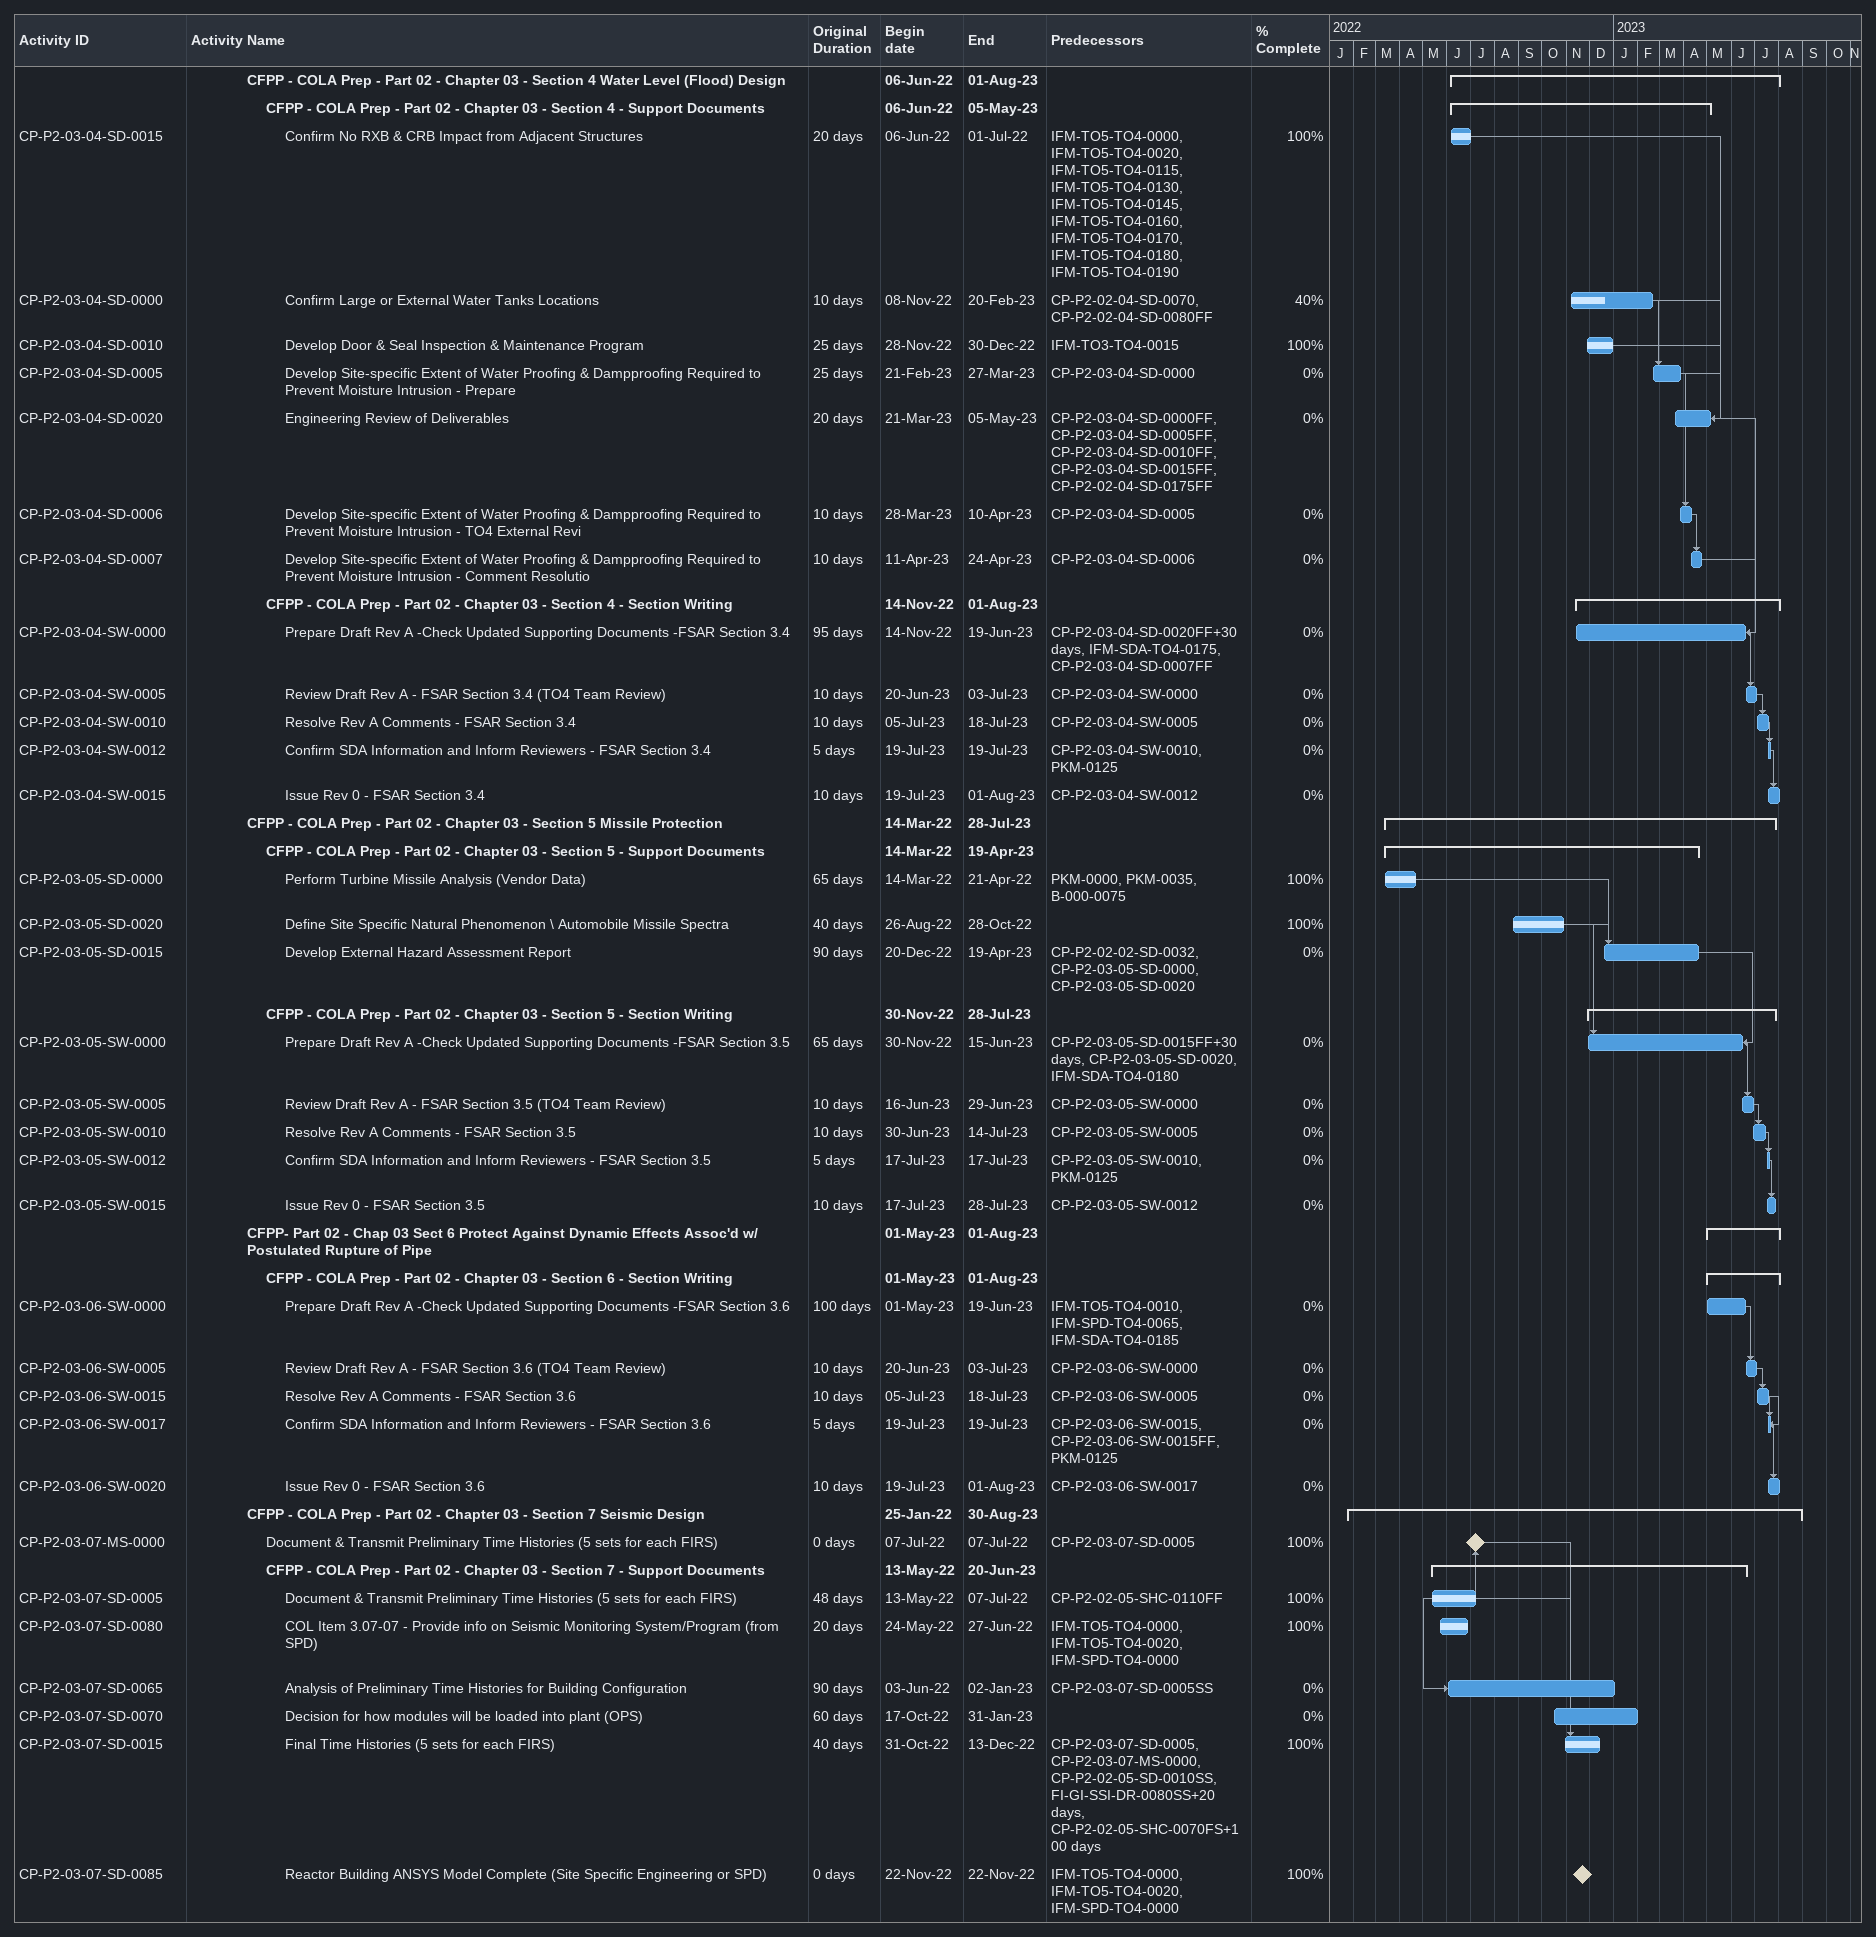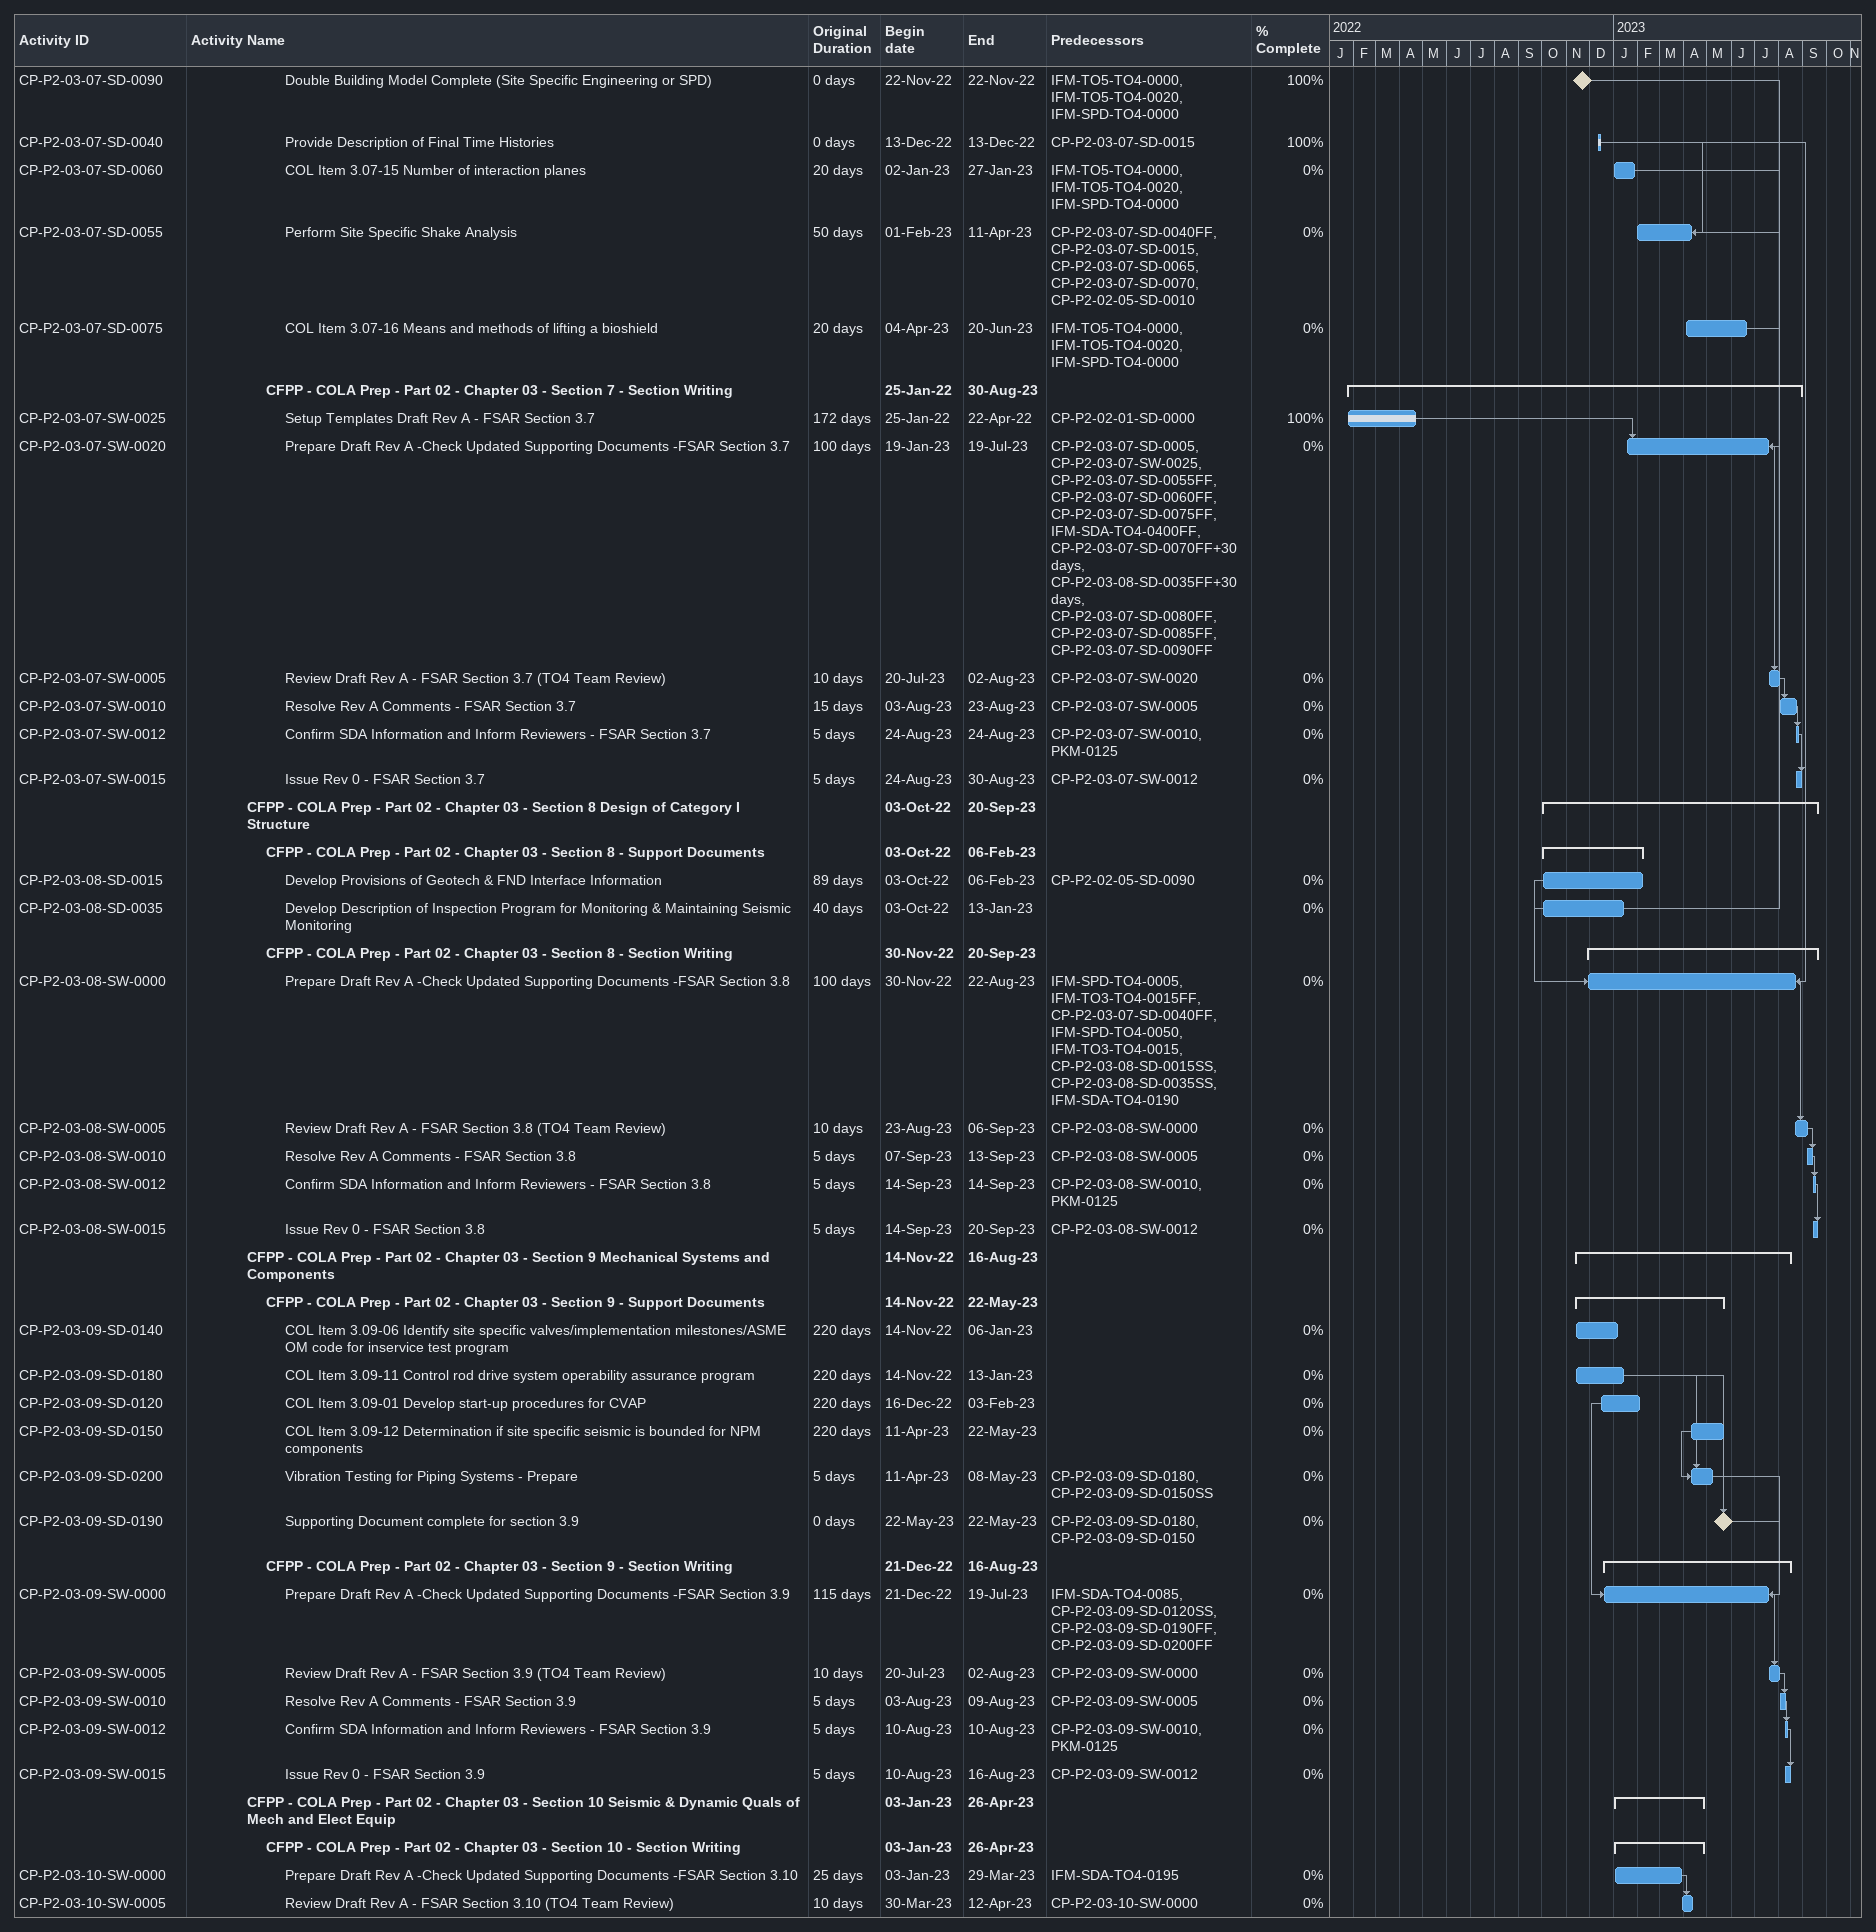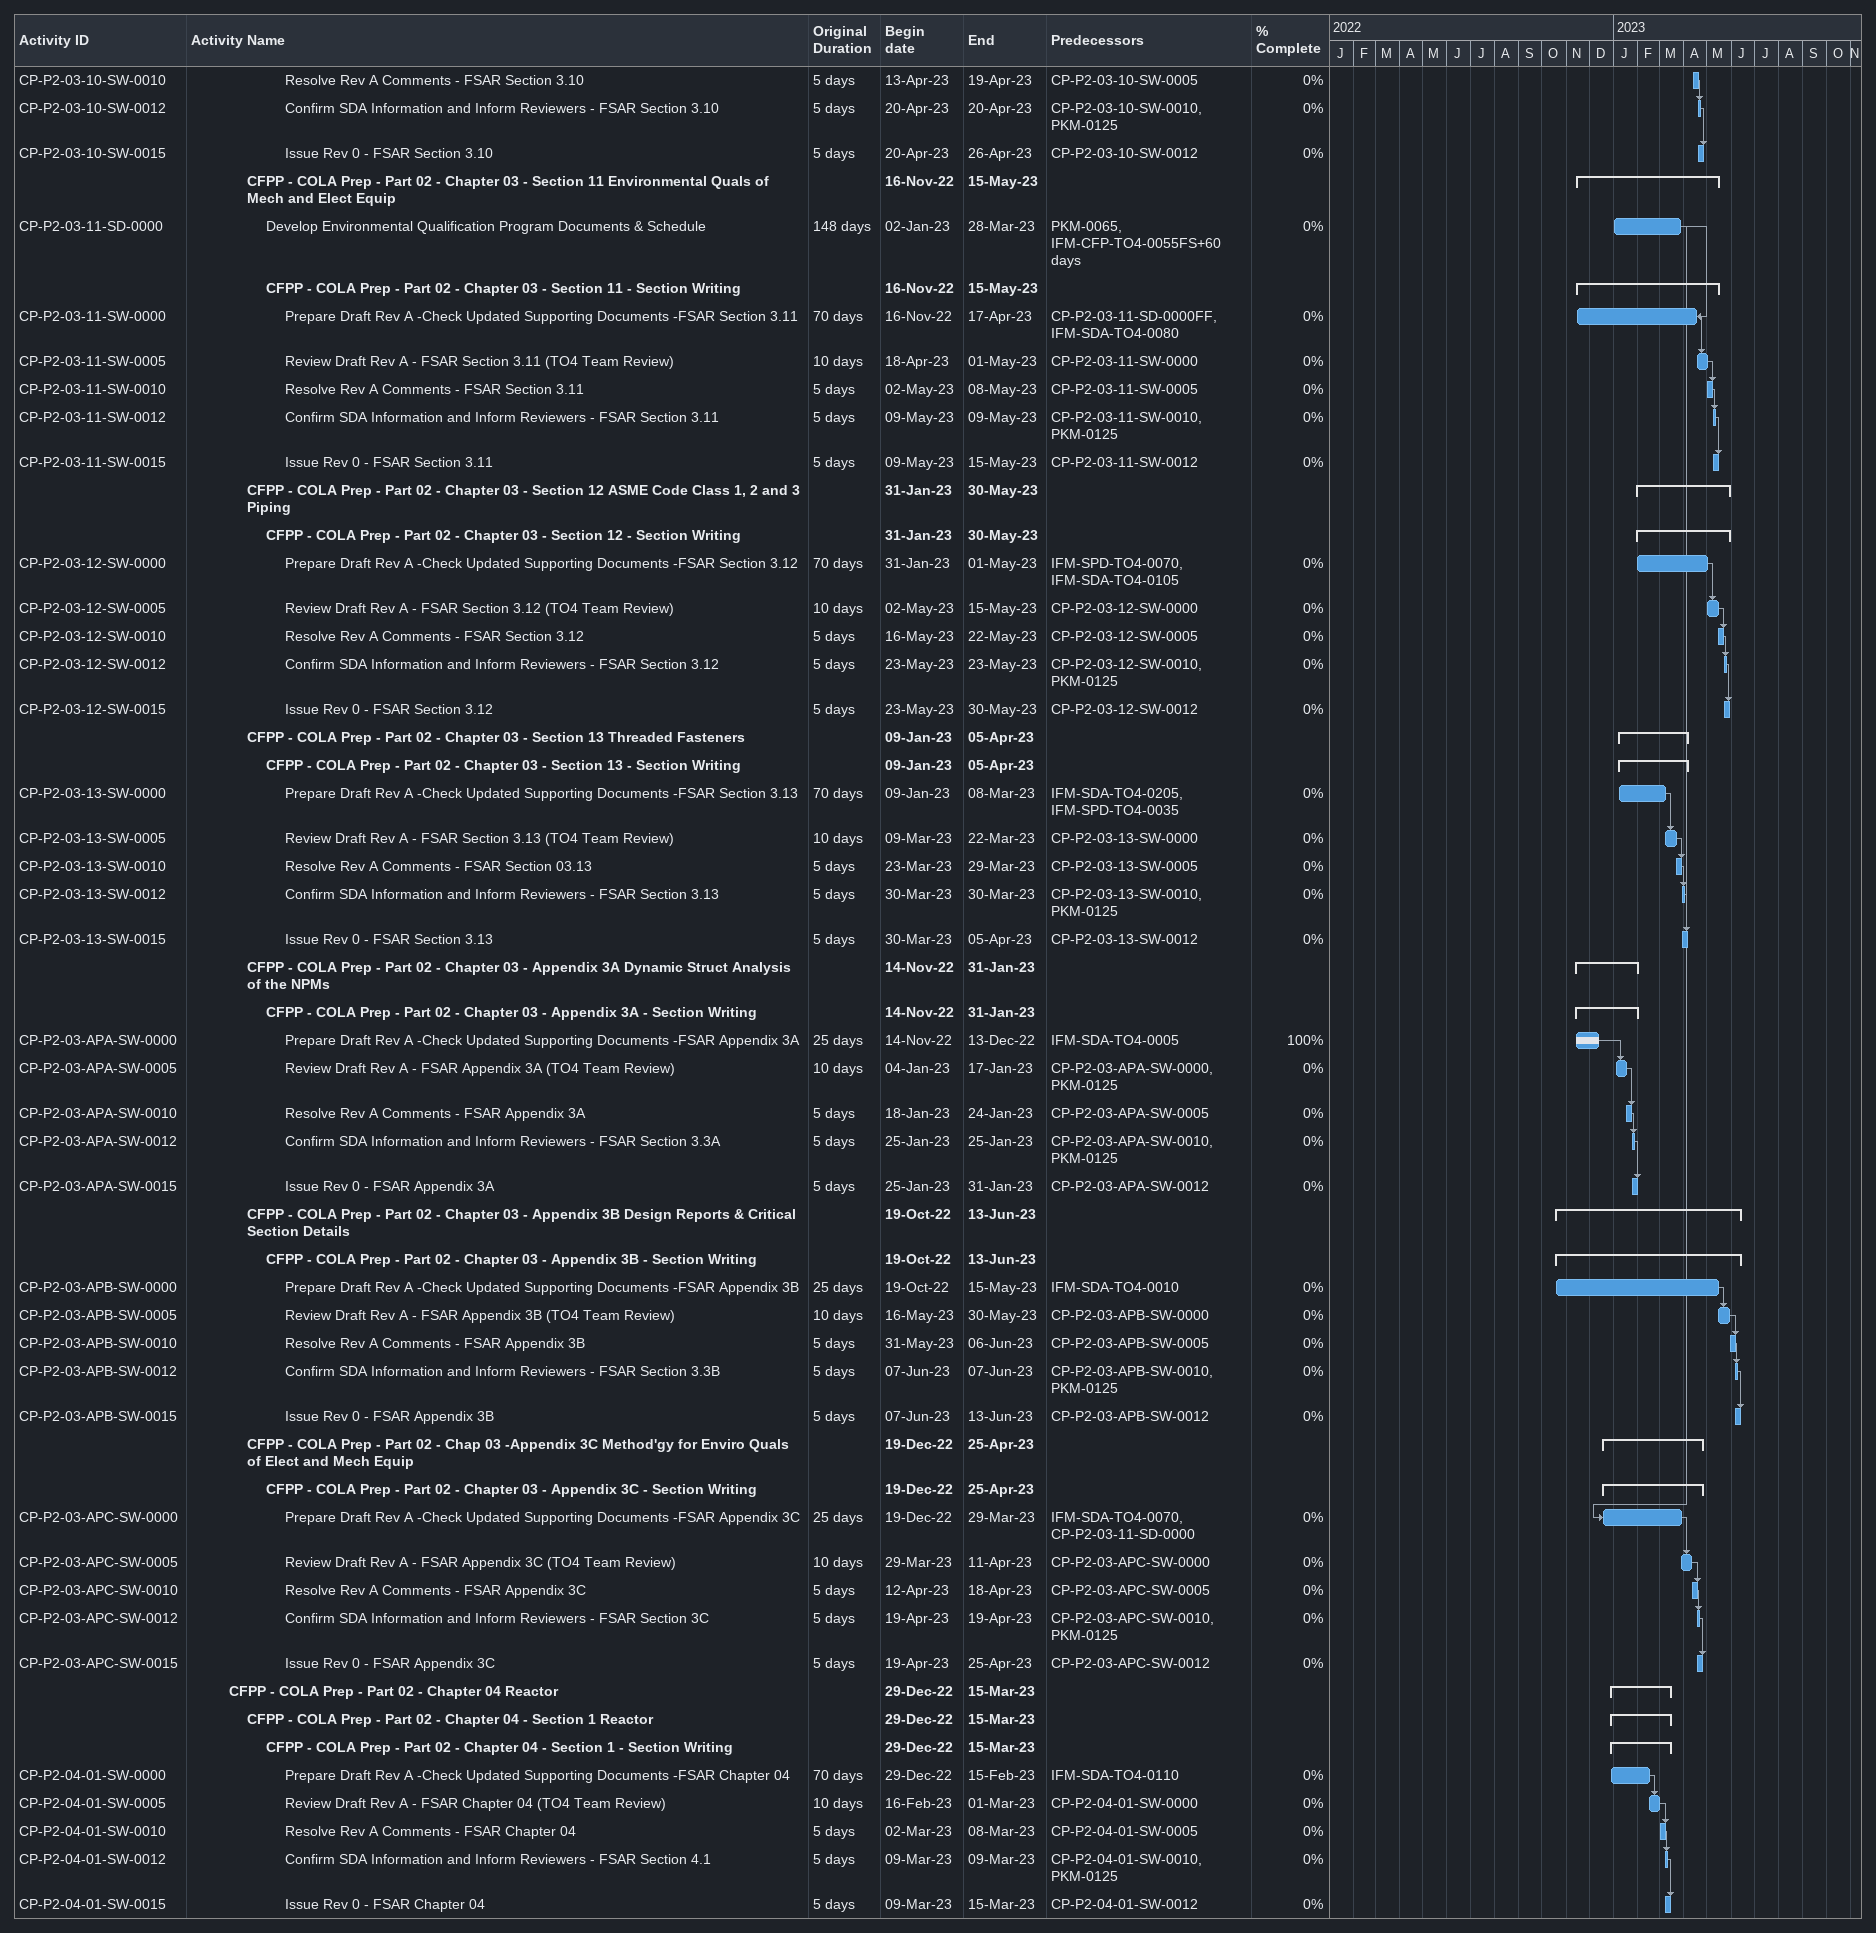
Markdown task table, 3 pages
| ID | Level | Task | Original duration | Start | Finish | Predecessors | % complete |
|---|---|---|---|---|---|---|---|
|  | 4 | **CFPP - COLA Prep - Part 02 - Chapter 03 - Section 4 Water Level (Flood) Design** |  | 2022-06-06 | 2023-08-01 |  |  |
|  | 5 | **CFPP - COLA Prep - Part 02 - Chapter 03 - Section 4 - Support Documents** |  | 2022-06-06 | 2023-05-05 |  |  |
| CP-P2-03-04-SD-0015 | 6 | Confirm No RXB & CRB Impact from Adjacent Structures | 20d | 2022-06-06 | 2022-07-01 | IFM-TO5-TO4-0000, IFM-TO5-TO4-0020, IFM-TO5-TO4-0115, IFM-TO5-TO4-0130, IFM-TO5-TO4-0145, IFM-TO5-TO4-0160, IFM-TO5-TO4-0170, IFM-TO5-TO4-0180, IFM-TO5-TO4-0190 | 100 |
| CP-P2-03-04-SD-0000 | 6 | Confirm Large or External Water Tanks Locations | 10d | 2022-11-08 | 2023-02-20 | CP-P2-02-04-SD-0070, CP-P2-02-04-SD-0080FF | 40 |
| CP-P2-03-04-SD-0010 | 6 | Develop Door & Seal Inspection & Maintenance Program | 25d | 2022-11-28 | 2022-12-30 | IFM-TO3-TO4-0015 | 100 |
| CP-P2-03-04-SD-0005 | 6 | Develop Site-specific Extent of Water Proofing & Dampproofing Required to Prevent Moisture Intrusion - Prepare | 25d | 2023-02-21 | 2023-03-27 | CP-P2-03-04-SD-0000 | 0 |
| CP-P2-03-04-SD-0020 | 6 | Engineering Review of Deliverables | 20d | 2023-03-21 | 2023-05-05 | CP-P2-03-04-SD-0000FF, CP-P2-03-04-SD-0005FF, CP-P2-03-04-SD-0010FF, CP-P2-03-04-SD-0015FF, CP-P2-02-04-SD-0175FF | 0 |
| CP-P2-03-04-SD-0006 | 6 | Develop Site-specific Extent of Water Proofing & Dampproofing Required to Prevent Moisture Intrusion - TO4 External Revi | 10d | 2023-03-28 | 2023-04-10 | CP-P2-03-04-SD-0005 | 0 |
| CP-P2-03-04-SD-0007 | 6 | Develop Site-specific Extent of Water Proofing & Dampproofing Required to Prevent Moisture Intrusion - Comment Resolutio | 10d | 2023-04-11 | 2023-04-24 | CP-P2-03-04-SD-0006 | 0 |
|  | 5 | **CFPP - COLA Prep - Part 02 - Chapter 03 - Section 4 - Section Writing** |  | 2022-11-14 | 2023-08-01 |  |  |
| CP-P2-03-04-SW-0000 | 6 | Prepare Draft Rev A -Check Updated Supporting Documents -FSAR Section 3.4 | 95d | 2022-11-14 | 2023-06-19 | CP-P2-03-04-SD-0020FF+30d, IFM-SDA-TO4-0175, CP-P2-03-04-SD-0007FF | 0 |
| CP-P2-03-04-SW-0005 | 6 | Review Draft Rev A - FSAR Section 3.4 (TO4 Team Review) | 10d | 2023-06-20 | 2023-07-03 | CP-P2-03-04-SW-0000 | 0 |
| CP-P2-03-04-SW-0010 | 6 | Resolve Rev A Comments - FSAR Section 3.4 | 10d | 2023-07-05 | 2023-07-18 | CP-P2-03-04-SW-0005 | 0 |
| CP-P2-03-04-SW-0012 | 6 | Confirm SDA Information and Inform Reviewers - FSAR Section 3.4 | 5d | 2023-07-19 | 2023-07-19 | CP-P2-03-04-SW-0010, PKM-0125 | 0 |
| CP-P2-03-04-SW-0015 | 6 | Issue Rev 0 - FSAR Section 3.4 | 10d | 2023-07-19 | 2023-08-01 | CP-P2-03-04-SW-0012 | 0 |
|  | 4 | **CFPP - COLA Prep - Part 02 - Chapter 03 - Section 5 Missile Protection** |  | 2022-03-14 | 2023-07-28 |  |  |
|  | 5 | **CFPP - COLA Prep - Part 02 - Chapter 03 - Section 5 - Support Documents** |  | 2022-03-14 | 2023-04-19 |  |  |
| CP-P2-03-05-SD-0000 | 6 | Perform Turbine Missile Analysis (Vendor Data) | 65d | 2022-03-14 | 2022-04-21 | PKM-0000, PKM-0035, B-000-0075 | 100 |
| CP-P2-03-05-SD-0020 | 6 | Define Site Specific Natural Phenomenon \ Automobile Missile Spectra | 40d | 2022-08-26 | 2022-10-28 |  | 100 |
| CP-P2-03-05-SD-0015 | 6 | Develop External Hazard Assessment Report | 90d | 2022-12-20 | 2023-04-19 | CP-P2-02-02-SD-0032, CP-P2-03-05-SD-0000, CP-P2-03-05-SD-0020 | 0 |
|  | 5 | **CFPP - COLA Prep - Part 02 - Chapter 03 - Section 5 - Section Writing** |  | 2022-11-30 | 2023-07-28 |  |  |
| CP-P2-03-05-SW-0000 | 6 | Prepare Draft Rev A -Check Updated Supporting Documents -FSAR Section 3.5 | 65d | 2022-11-30 | 2023-06-15 | CP-P2-03-05-SD-0015FF+30d, CP-P2-03-05-SD-0020, IFM-SDA-TO4-0180 | 0 |
| CP-P2-03-05-SW-0005 | 6 | Review Draft Rev A - FSAR Section 3.5 (TO4 Team Review) | 10d | 2023-06-16 | 2023-06-29 | CP-P2-03-05-SW-0000 | 0 |
| CP-P2-03-05-SW-0010 | 6 | Resolve Rev A Comments - FSAR Section 3.5 | 10d | 2023-06-30 | 2023-07-14 | CP-P2-03-05-SW-0005 | 0 |
| CP-P2-03-05-SW-0012 | 6 | Confirm SDA Information and Inform Reviewers - FSAR Section 3.5 | 5d | 2023-07-17 | 2023-07-17 | CP-P2-03-05-SW-0010, PKM-0125 | 0 |
| CP-P2-03-05-SW-0015 | 6 | Issue Rev 0 - FSAR Section 3.5 | 10d | 2023-07-17 | 2023-07-28 | CP-P2-03-05-SW-0012 | 0 |
|  | 4 | **CFPP- Part 02 - Chap 03 Sect 6 Protect Against Dynamic Effects Assoc'd w/ Postulated Rupture of Pipe** |  | 2023-05-01 | 2023-08-01 |  |  |
|  | 5 | **CFPP - COLA Prep - Part 02 - Chapter 03 - Section 6 - Section Writing** |  | 2023-05-01 | 2023-08-01 |  |  |
| CP-P2-03-06-SW-0000 | 6 | Prepare Draft Rev A -Check Updated Supporting Documents -FSAR Section 3.6 | 100d | 2023-05-01 | 2023-06-19 | IFM-TO5-TO4-0010, IFM-SPD-TO4-0065, IFM-SDA-TO4-0185 | 0 |
| CP-P2-03-06-SW-0005 | 6 | Review Draft Rev A - FSAR Section 3.6 (TO4 Team Review) | 10d | 2023-06-20 | 2023-07-03 | CP-P2-03-06-SW-0000 | 0 |
| CP-P2-03-06-SW-0015 | 6 | Resolve Rev A Comments - FSAR Section 3.6 | 10d | 2023-07-05 | 2023-07-18 | CP-P2-03-06-SW-0005 | 0 |
| CP-P2-03-06-SW-0017 | 6 | Confirm SDA Information and Inform Reviewers - FSAR Section 3.6 | 5d | 2023-07-19 | 2023-07-19 | CP-P2-03-06-SW-0015, CP-P2-03-06-SW-0015FF, PKM-0125 | 0 |
| CP-P2-03-06-SW-0020 | 6 | Issue Rev 0 - FSAR Section 3.6 | 10d | 2023-07-19 | 2023-08-01 | CP-P2-03-06-SW-0017 | 0 |
|  | 4 | **CFPP - COLA Prep - Part 02 - Chapter 03 - Section 7 Seismic Design** |  | 2022-01-25 | 2023-08-30 |  |  |
| CP-P2-03-07-MS-0000 | 5 | Document & Transmit Preliminary Time Histories (5 sets for each FIRS) | 0d | 2022-07-07 | 2022-07-07 | CP-P2-03-07-SD-0005 | 100 |
|  | 5 | **CFPP - COLA Prep - Part 02 - Chapter 03 - Section 7 - Support Documents** |  | 2022-05-13 | 2023-06-20 |  |  |
| CP-P2-03-07-SD-0005 | 6 | Document & Transmit Preliminary Time Histories (5 sets for each FIRS) | 48d | 2022-05-13 | 2022-07-07 | CP-P2-02-05-SHC-0110FF | 100 |
| CP-P2-03-07-SD-0080 | 6 | COL Item 3.07-07 - Provide info on Seismic Monitoring System/Program (from SPD) | 20d | 2022-05-24 | 2022-06-27 | IFM-TO5-TO4-0000, IFM-TO5-TO4-0020, IFM-SPD-TO4-0000 | 100 |
| CP-P2-03-07-SD-0065 | 6 | Analysis of Preliminary Time Histories for Building Configuration | 90d | 2022-06-03 | 2023-01-02 | CP-P2-03-07-SD-0005SS | 0 |
| CP-P2-03-07-SD-0070 | 6 | Decision for how modules will be loaded into plant (OPS) | 60d | 2022-10-17 | 2023-01-31 |  | 0 |
| CP-P2-03-07-SD-0015 | 6 | Final Time Histories (5 sets for each FIRS) | 40d | 2022-10-31 | 2022-12-13 | CP-P2-03-07-SD-0005, CP-P2-03-07-MS-0000, CP-P2-02-05-SD-0010SS, FI-GI-SSI-DR-0080SS+20d, CP-P2-02-05-SHC-0070FS+100d | 100 |
| CP-P2-03-07-SD-0085 | 6 | Reactor Building ANSYS Model Complete (Site Specific Engineering or SPD) | 0d | 2022-11-22 | 2022-11-22 | IFM-TO5-TO4-0000, IFM-TO5-TO4-0020, IFM-SPD-TO4-0000 | 100 |
| CP-P2-03-07-SD-0090 | 6 | Double Building Model Complete (Site Specific Engineering or SPD) | 0d | 2022-11-22 | 2022-11-22 | IFM-TO5-TO4-0000, IFM-TO5-TO4-0020, IFM-SPD-TO4-0000 | 100 |
| CP-P2-03-07-SD-0040 | 6 | Provide Description of Final Time Histories | 0d | 2022-12-13 | 2022-12-13 | CP-P2-03-07-SD-0015 | 100 |
| CP-P2-03-07-SD-0060 | 6 | COL Item 3.07-15 Number of interaction planes | 20d | 2023-01-02 | 2023-01-27 | IFM-TO5-TO4-0000, IFM-TO5-TO4-0020, IFM-SPD-TO4-0000 | 0 |
| CP-P2-03-07-SD-0055 | 6 | Perform Site Specific Shake Analysis | 50d | 2023-02-01 | 2023-04-11 | CP-P2-03-07-SD-0040FF, CP-P2-03-07-SD-0015, CP-P2-03-07-SD-0065, CP-P2-03-07-SD-0070, CP-P2-02-05-SD-0010 | 0 |
| CP-P2-03-07-SD-0075 | 6 | COL Item 3.07-16 Means and methods of lifting a bioshield | 20d | 2023-04-04 | 2023-06-20 | IFM-TO5-TO4-0000, IFM-TO5-TO4-0020, IFM-SPD-TO4-0000 | 0 |
|  | 5 | **CFPP - COLA Prep - Part 02 - Chapter 03 - Section 7 - Section Writing** |  | 2022-01-25 | 2023-08-30 |  |  |
| CP-P2-03-07-SW-0025 | 6 | Setup Templates Draft Rev A - FSAR Section 3.7 | 172d | 2022-01-25 | 2022-04-22 | CP-P2-02-01-SD-0000 | 100 |
| CP-P2-03-07-SW-0020 | 6 | Prepare Draft Rev A -Check Updated Supporting Documents -FSAR Section 3.7 | 100d | 2023-01-19 | 2023-07-19 | CP-P2-03-07-SD-0005, CP-P2-03-07-SW-0025, CP-P2-03-07-SD-0055FF, CP-P2-03-07-SD-0060FF, CP-P2-03-07-SD-0075FF, IFM-SDA-TO4-0400FF, CP-P2-03-07-SD-0070FF+30d, CP-P2-03-08-SD-0035FF+30d, CP-P2-03-07-SD-0080FF, CP-P2-03-07-SD-0085FF, CP-P2-03-07-SD-0090FF | 0 |
| CP-P2-03-07-SW-0005 | 6 | Review Draft Rev A - FSAR Section 3.7 (TO4 Team Review) | 10d | 2023-07-20 | 2023-08-02 | CP-P2-03-07-SW-0020 | 0 |
| CP-P2-03-07-SW-0010 | 6 | Resolve Rev A Comments - FSAR Section 3.7 | 15d | 2023-08-03 | 2023-08-23 | CP-P2-03-07-SW-0005 | 0 |
| CP-P2-03-07-SW-0012 | 6 | Confirm SDA Information and Inform Reviewers - FSAR Section 3.7 | 5d | 2023-08-24 | 2023-08-24 | CP-P2-03-07-SW-0010, PKM-0125 | 0 |
| CP-P2-03-07-SW-0015 | 6 | Issue Rev 0 - FSAR Section 3.7 | 5d | 2023-08-24 | 2023-08-30 | CP-P2-03-07-SW-0012 | 0 |
|  | 4 | **CFPP - COLA Prep - Part 02 - Chapter 03 - Section 8 Design of Category I Structure** |  | 2022-10-03 | 2023-09-20 |  |  |
|  | 5 | **CFPP - COLA Prep - Part 02 - Chapter 03 - Section 8 - Support Documents** |  | 2022-10-03 | 2023-02-06 |  |  |
| CP-P2-03-08-SD-0015 | 6 | Develop Provisions of Geotech & FND Interface Information | 89d | 2022-10-03 | 2023-02-06 | CP-P2-02-05-SD-0090 | 0 |
| CP-P2-03-08-SD-0035 | 6 | Develop Description of Inspection Program for Monitoring & Maintaining Seismic Monitoring | 40d | 2022-10-03 | 2023-01-13 |  | 0 |
|  | 5 | **CFPP - COLA Prep - Part 02 - Chapter 03 - Section 8 - Section Writing** |  | 2022-11-30 | 2023-09-20 |  |  |
| CP-P2-03-08-SW-0000 | 6 | Prepare Draft Rev A -Check Updated Supporting Documents -FSAR Section 3.8 | 100d | 2022-11-30 | 2023-08-22 | IFM-SPD-TO4-0005, IFM-TO3-TO4-0015FF, CP-P2-03-07-SD-0040FF, IFM-SPD-TO4-0050, IFM-TO3-TO4-0015, CP-P2-03-08-SD-0015SS, CP-P2-03-08-SD-0035SS, IFM-SDA-TO4-0190 | 0 |
| CP-P2-03-08-SW-0005 | 6 | Review Draft Rev A - FSAR Section 3.8 (TO4 Team Review) | 10d | 2023-08-23 | 2023-09-06 | CP-P2-03-08-SW-0000 | 0 |
| CP-P2-03-08-SW-0010 | 6 | Resolve Rev A Comments - FSAR Section 3.8 | 5d | 2023-09-07 | 2023-09-13 | CP-P2-03-08-SW-0005 | 0 |
| CP-P2-03-08-SW-0012 | 6 | Confirm SDA Information and Inform Reviewers - FSAR Section 3.8 | 5d | 2023-09-14 | 2023-09-14 | CP-P2-03-08-SW-0010, PKM-0125 | 0 |
| CP-P2-03-08-SW-0015 | 6 | Issue Rev 0 - FSAR Section 3.8 | 5d | 2023-09-14 | 2023-09-20 | CP-P2-03-08-SW-0012 | 0 |
|  | 4 | **CFPP - COLA Prep - Part 02 - Chapter 03 - Section 9 Mechanical Systems and Components** |  | 2022-11-14 | 2023-08-16 |  |  |
|  | 5 | **CFPP - COLA Prep - Part 02 - Chapter 03 - Section 9 - Support Documents** |  | 2022-11-14 | 2023-05-22 |  |  |
| CP-P2-03-09-SD-0140 | 6 | COL Item 3.09-06 Identify site specific valves/implementation milestones/ASME OM code for inservice test program | 220d | 2022-11-14 | 2023-01-06 |  | 0 |
| CP-P2-03-09-SD-0180 | 6 | COL Item 3.09-11 Control rod drive system operability assurance program | 220d | 2022-11-14 | 2023-01-13 |  | 0 |
| CP-P2-03-09-SD-0120 | 6 | COL Item 3.09-01 Develop start-up procedures for CVAP | 220d | 2022-12-16 | 2023-02-03 |  | 0 |
| CP-P2-03-09-SD-0150 | 6 | COL Item 3.09-12 Determination if site specific seismic is bounded for NPM components | 220d | 2023-04-11 | 2023-05-22 |  | 0 |
| CP-P2-03-09-SD-0200 | 6 | Vibration Testing for Piping Systems - Prepare | 5d | 2023-04-11 | 2023-05-08 | CP-P2-03-09-SD-0180, CP-P2-03-09-SD-0150SS | 0 |
| CP-P2-03-09-SD-0190 | 6 | Supporting Document complete for section 3.9 | 0d | 2023-05-22 | 2023-05-22 | CP-P2-03-09-SD-0180, CP-P2-03-09-SD-0150 | 0 |
|  | 5 | **CFPP - COLA Prep - Part 02 - Chapter 03 - Section 9 - Section Writing** |  | 2022-12-21 | 2023-08-16 |  |  |
| CP-P2-03-09-SW-0000 | 6 | Prepare Draft Rev A -Check Updated Supporting Documents -FSAR Section 3.9 | 115d | 2022-12-21 | 2023-07-19 | IFM-SDA-TO4-0085, CP-P2-03-09-SD-0120SS, CP-P2-03-09-SD-0190FF, CP-P2-03-09-SD-0200FF | 0 |
| CP-P2-03-09-SW-0005 | 6 | Review Draft Rev A - FSAR Section 3.9 (TO4 Team Review) | 10d | 2023-07-20 | 2023-08-02 | CP-P2-03-09-SW-0000 | 0 |
| CP-P2-03-09-SW-0010 | 6 | Resolve Rev A Comments - FSAR Section 3.9 | 5d | 2023-08-03 | 2023-08-09 | CP-P2-03-09-SW-0005 | 0 |
| CP-P2-03-09-SW-0012 | 6 | Confirm SDA Information and Inform Reviewers - FSAR Section 3.9 | 5d | 2023-08-10 | 2023-08-10 | CP-P2-03-09-SW-0010, PKM-0125 | 0 |
| CP-P2-03-09-SW-0015 | 6 | Issue Rev 0 - FSAR Section 3.9 | 5d | 2023-08-10 | 2023-08-16 | CP-P2-03-09-SW-0012 | 0 |
|  | 4 | **CFPP - COLA Prep - Part 02 - Chapter 03 - Section 10 Seismic & Dynamic Quals of Mech and Elect Equip** |  | 2023-01-03 | 2023-04-26 |  |  |
|  | 5 | **CFPP - COLA Prep - Part 02 - Chapter 03 - Section 10 - Section Writing** |  | 2023-01-03 | 2023-04-26 |  |  |
| CP-P2-03-10-SW-0000 | 6 | Prepare Draft Rev A -Check Updated Supporting Documents -FSAR Section 3.10 | 25d | 2023-01-03 | 2023-03-29 | IFM-SDA-TO4-0195 | 0 |
| CP-P2-03-10-SW-0005 | 6 | Review Draft Rev A - FSAR Section 3.10 (TO4 Team Review) | 10d | 2023-03-30 | 2023-04-12 | CP-P2-03-10-SW-0000 | 0 |
| CP-P2-03-10-SW-0010 | 6 | Resolve Rev A Comments - FSAR Section 3.10 | 5d | 2023-04-13 | 2023-04-19 | CP-P2-03-10-SW-0005 | 0 |
| CP-P2-03-10-SW-0012 | 6 | Confirm SDA Information and Inform Reviewers - FSAR Section 3.10 | 5d | 2023-04-20 | 2023-04-20 | CP-P2-03-10-SW-0010, PKM-0125 | 0 |
| CP-P2-03-10-SW-0015 | 6 | Issue Rev 0 - FSAR Section 3.10 | 5d | 2023-04-20 | 2023-04-26 | CP-P2-03-10-SW-0012 | 0 |
|  | 4 | **CFPP - COLA Prep - Part 02 - Chapter 03 - Section 11 Environmental Quals of Mech and Elect Equip** |  | 2022-11-16 | 2023-05-15 |  |  |
| CP-P2-03-11-SD-0000 | 5 | Develop Environmental Qualification Program Documents & Schedule | 148d | 2023-01-02 | 2023-03-28 | PKM-0065, IFM-CFP-TO4-0055FS+60d | 0 |
|  | 5 | **CFPP - COLA Prep - Part 02 - Chapter 03 - Section 11 - Section Writing** |  | 2022-11-16 | 2023-05-15 |  |  |
| CP-P2-03-11-SW-0000 | 6 | Prepare Draft Rev A -Check Updated Supporting Documents -FSAR Section 3.11 | 70d | 2022-11-16 | 2023-04-17 | CP-P2-03-11-SD-0000FF, IFM-SDA-TO4-0080 | 0 |
| CP-P2-03-11-SW-0005 | 6 | Review Draft Rev A - FSAR Section 3.11 (TO4 Team Review) | 10d | 2023-04-18 | 2023-05-01 | CP-P2-03-11-SW-0000 | 0 |
| CP-P2-03-11-SW-0010 | 6 | Resolve Rev A Comments - FSAR Section 3.11 | 5d | 2023-05-02 | 2023-05-08 | CP-P2-03-11-SW-0005 | 0 |
| CP-P2-03-11-SW-0012 | 6 | Confirm SDA Information and Inform Reviewers - FSAR Section 3.11 | 5d | 2023-05-09 | 2023-05-09 | CP-P2-03-11-SW-0010, PKM-0125 | 0 |
| CP-P2-03-11-SW-0015 | 6 | Issue Rev 0 - FSAR Section 3.11 | 5d | 2023-05-09 | 2023-05-15 | CP-P2-03-11-SW-0012 | 0 |
|  | 4 | **CFPP - COLA Prep - Part 02 - Chapter 03 - Section 12 ASME Code Class 1, 2 and 3 Piping** |  | 2023-01-31 | 2023-05-30 |  |  |
|  | 5 | **CFPP - COLA Prep - Part 02 - Chapter 03 - Section 12 - Section Writing** |  | 2023-01-31 | 2023-05-30 |  |  |
| CP-P2-03-12-SW-0000 | 6 | Prepare Draft Rev A -Check Updated Supporting Documents -FSAR Section 3.12 | 70d | 2023-01-31 | 2023-05-01 | IFM-SPD-TO4-0070, IFM-SDA-TO4-0105 | 0 |
| CP-P2-03-12-SW-0005 | 6 | Review Draft Rev A - FSAR Section 3.12 (TO4 Team Review) | 10d | 2023-05-02 | 2023-05-15 | CP-P2-03-12-SW-0000 | 0 |
| CP-P2-03-12-SW-0010 | 6 | Resolve Rev A Comments - FSAR Section 3.12 | 5d | 2023-05-16 | 2023-05-22 | CP-P2-03-12-SW-0005 | 0 |
| CP-P2-03-12-SW-0012 | 6 | Confirm SDA Information and Inform Reviewers - FSAR Section 3.12 | 5d | 2023-05-23 | 2023-05-23 | CP-P2-03-12-SW-0010, PKM-0125 | 0 |
| CP-P2-03-12-SW-0015 | 6 | Issue Rev 0 - FSAR Section 3.12 | 5d | 2023-05-23 | 2023-05-30 | CP-P2-03-12-SW-0012 | 0 |
|  | 4 | **CFPP - COLA Prep - Part 02 - Chapter 03 - Section 13 Threaded Fasteners** |  | 2023-01-09 | 2023-04-05 |  |  |
|  | 5 | **CFPP - COLA Prep - Part 02 - Chapter 03 - Section 13 - Section Writing** |  | 2023-01-09 | 2023-04-05 |  |  |
| CP-P2-03-13-SW-0000 | 6 | Prepare Draft Rev A -Check Updated Supporting Documents -FSAR Section 3.13 | 70d | 2023-01-09 | 2023-03-08 | IFM-SDA-TO4-0205, IFM-SPD-TO4-0035 | 0 |
| CP-P2-03-13-SW-0005 | 6 | Review Draft Rev A - FSAR Section 3.13 (TO4 Team Review) | 10d | 2023-03-09 | 2023-03-22 | CP-P2-03-13-SW-0000 | 0 |
| CP-P2-03-13-SW-0010 | 6 | Resolve Rev A Comments - FSAR Section 03.13 | 5d | 2023-03-23 | 2023-03-29 | CP-P2-03-13-SW-0005 | 0 |
| CP-P2-03-13-SW-0012 | 6 | Confirm SDA Information and Inform Reviewers - FSAR Section 3.13 | 5d | 2023-03-30 | 2023-03-30 | CP-P2-03-13-SW-0010, PKM-0125 | 0 |
| CP-P2-03-13-SW-0015 | 6 | Issue Rev 0 - FSAR Section 3.13 | 5d | 2023-03-30 | 2023-04-05 | CP-P2-03-13-SW-0012 | 0 |
|  | 4 | **CFPP - COLA Prep - Part 02 - Chapter 03 - Appendix 3A Dynamic Struct Analysis of the NPMs** |  | 2022-11-14 | 2023-01-31 |  |  |
|  | 5 | **CFPP - COLA Prep - Part 02 - Chapter 03 - Appendix 3A - Section Writing** |  | 2022-11-14 | 2023-01-31 |  |  |
| CP-P2-03-APA-SW-0000 | 6 | Prepare Draft Rev A -Check Updated Supporting Documents -FSAR Appendix 3A | 25d | 2022-11-14 | 2022-12-13 | IFM-SDA-TO4-0005 | 100 |
| CP-P2-03-APA-SW-0005 | 6 | Review Draft Rev A - FSAR Appendix 3A (TO4 Team Review) | 10d | 2023-01-04 | 2023-01-17 | CP-P2-03-APA-SW-0000, PKM-0125 | 0 |
| CP-P2-03-APA-SW-0010 | 6 | Resolve Rev A Comments - FSAR Appendix 3A | 5d | 2023-01-18 | 2023-01-24 | CP-P2-03-APA-SW-0005 | 0 |
| CP-P2-03-APA-SW-0012 | 6 | Confirm SDA Information and Inform Reviewers - FSAR Section 3.3A | 5d | 2023-01-25 | 2023-01-25 | CP-P2-03-APA-SW-0010, PKM-0125 | 0 |
| CP-P2-03-APA-SW-0015 | 6 | Issue Rev 0 - FSAR Appendix 3A | 5d | 2023-01-25 | 2023-01-31 | CP-P2-03-APA-SW-0012 | 0 |
|  | 4 | **CFPP - COLA Prep - Part 02 - Chapter 03 - Appendix 3B Design Reports & Critical Section Details** |  | 2022-10-19 | 2023-06-13 |  |  |
|  | 5 | **CFPP - COLA Prep - Part 02 - Chapter 03 - Appendix 3B - Section Writing** |  | 2022-10-19 | 2023-06-13 |  |  |
| CP-P2-03-APB-SW-0000 | 6 | Prepare Draft Rev A -Check Updated Supporting Documents -FSAR Appendix 3B | 25d | 2022-10-19 | 2023-05-15 | IFM-SDA-TO4-0010 | 0 |
| CP-P2-03-APB-SW-0005 | 6 | Review Draft Rev A - FSAR Appendix 3B (TO4 Team Review) | 10d | 2023-05-16 | 2023-05-30 | CP-P2-03-APB-SW-0000 | 0 |
| CP-P2-03-APB-SW-0010 | 6 | Resolve Rev A Comments - FSAR Appendix 3B | 5d | 2023-05-31 | 2023-06-06 | CP-P2-03-APB-SW-0005 | 0 |
| CP-P2-03-APB-SW-0012 | 6 | Confirm SDA Information and Inform Reviewers - FSAR Section 3.3B | 5d | 2023-06-07 | 2023-06-07 | CP-P2-03-APB-SW-0010, PKM-0125 | 0 |
| CP-P2-03-APB-SW-0015 | 6 | Issue Rev 0 - FSAR Appendix 3B | 5d | 2023-06-07 | 2023-06-13 | CP-P2-03-APB-SW-0012 | 0 |
|  | 4 | **CFPP - COLA Prep - Part 02 - Chap 03 -Appendix 3C Method'gy for Enviro Quals of Elect and Mech Equip** |  | 2022-12-19 | 2023-04-25 |  |  |
|  | 5 | **CFPP - COLA Prep - Part 02 - Chapter 03 - Appendix 3C - Section Writing** |  | 2022-12-19 | 2023-04-25 |  |  |
| CP-P2-03-APC-SW-0000 | 6 | Prepare Draft Rev A -Check Updated Supporting Documents -FSAR Appendix 3C | 25d | 2022-12-19 | 2023-03-29 | IFM-SDA-TO4-0070, CP-P2-03-11-SD-0000 | 0 |
| CP-P2-03-APC-SW-0005 | 6 | Review Draft Rev A - FSAR Appendix 3C (TO4 Team Review) | 10d | 2023-03-29 | 2023-04-11 | CP-P2-03-APC-SW-0000 | 0 |
| CP-P2-03-APC-SW-0010 | 6 | Resolve Rev A Comments - FSAR Appendix 3C | 5d | 2023-04-12 | 2023-04-18 | CP-P2-03-APC-SW-0005 | 0 |
| CP-P2-03-APC-SW-0012 | 6 | Confirm SDA Information and Inform Reviewers - FSAR Section 3C | 5d | 2023-04-19 | 2023-04-19 | CP-P2-03-APC-SW-0010, PKM-0125 | 0 |
| CP-P2-03-APC-SW-0015 | 6 | Issue Rev 0 - FSAR Appendix 3C | 5d | 2023-04-19 | 2023-04-25 | CP-P2-03-APC-SW-0012 | 0 |
|  | 3 | **CFPP - COLA Prep - Part 02 - Chapter 04 Reactor** |  | 2022-12-29 | 2023-03-15 |  |  |
|  | 4 | **CFPP - COLA Prep - Part 02 - Chapter 04 - Section 1 Reactor** |  | 2022-12-29 | 2023-03-15 |  |  |
|  | 5 | **CFPP - COLA Prep - Part 02 - Chapter 04 - Section 1 - Section Writing** |  | 2022-12-29 | 2023-03-15 |  |  |
| CP-P2-04-01-SW-0000 | 6 | Prepare Draft Rev A -Check Updated Supporting Documents -FSAR Chapter 04 | 70d | 2022-12-29 | 2023-02-15 | IFM-SDA-TO4-0110 | 0 |
| CP-P2-04-01-SW-0005 | 6 | Review Draft Rev A - FSAR Chapter 04 (TO4 Team Review) | 10d | 2023-02-16 | 2023-03-01 | CP-P2-04-01-SW-0000 | 0 |
| CP-P2-04-01-SW-0010 | 6 | Resolve Rev A Comments - FSAR Chapter 04 | 5d | 2023-03-02 | 2023-03-08 | CP-P2-04-01-SW-0005 | 0 |
| CP-P2-04-01-SW-0012 | 6 | Confirm SDA Information and Inform Reviewers - FSAR Section 4.1 | 5d | 2023-03-09 | 2023-03-09 | CP-P2-04-01-SW-0010, PKM-0125 | 0 |
| CP-P2-04-01-SW-0015 | 6 | Issue Rev 0 - FSAR Chapter 04 | 5d | 2023-03-09 | 2023-03-15 | CP-P2-04-01-SW-0012 | 0 |
